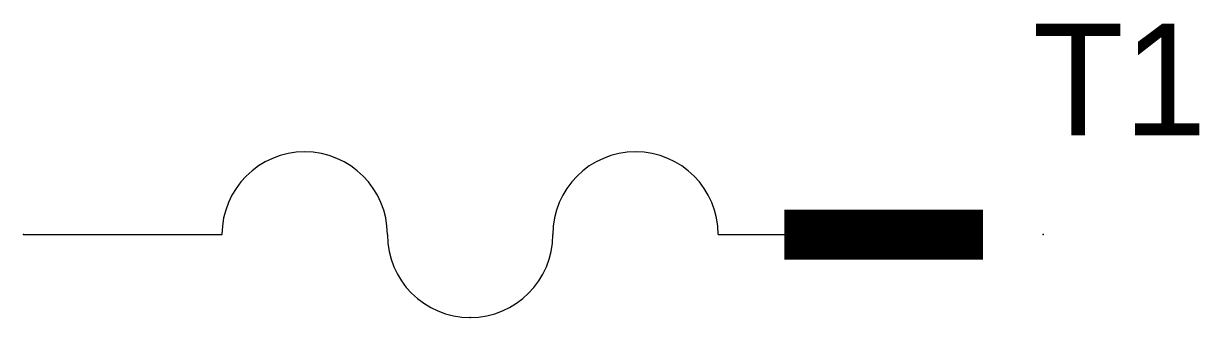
# Model space of a CAD drawing. Extents: x -18.3 to 5.4, y -1.7 to 4.2.
import ezdxf

# ---------------------------------------------------------------- set-up
doc = ezdxf.new("R2010")
doc.units = 0
doc.layers.get('0').update_dxf_attribs({"linetype": 'CONTINUOUS'})
for name, color, linetype in [('A', 7, 'CONTINUOUS'), ('C', 6, 'CONTINUOUS'), ('T2', 1, 'CONTINUOUS')]:
    doc.layers.add(name, color=color, linetype=linetype)

msp = doc.modelspace()

# ---------------------------------------------------------------- linework, layer by layer
at = {"color": 0, "linetype": 'CONTINUOUS'}
for p, q in [((-18.333, 0), (-14.333, 0)), ((-4.333, 0), (0, 0))]:
    msp.add_line(p, q, dxfattribs=at)
at = {"color": 0, "linetype": 'CONTINUOUS', "const_width": 1}
msp.add_lwpolyline([(-3, 0), (1, 0)], dxfattribs=at)
at = {"color": 0}
for centre, start, end in [((-12.667, 0), 0, 180), ((-6, 0), 0, 180), ((-9.333, 0), 180, 0)]:
    msp.add_arc(centre, 1.667, start, end, dxfattribs=at)
at = {"layer": 'A', "color": 0, "linetype": 'CONTINUOUS'}
msp.add_point((-9.333, -1.667), dxfattribs=at)
at = {"layer": 'C', "color": 0, "linetype": 'CONTINUOUS'}
for p in [(-18.333, 0), (2.211, 0)]:
    msp.add_point(p, dxfattribs=at)

# ---------------------------------------------------------------- texts
at = {"layer": 'T2', "color": 0, "linetype": 'CONTINUOUS'}
msp.add_attdef('T1', (2, 2), '', height=2.25, dxfattribs=at)

doc.saveas('drawing.dxf')
